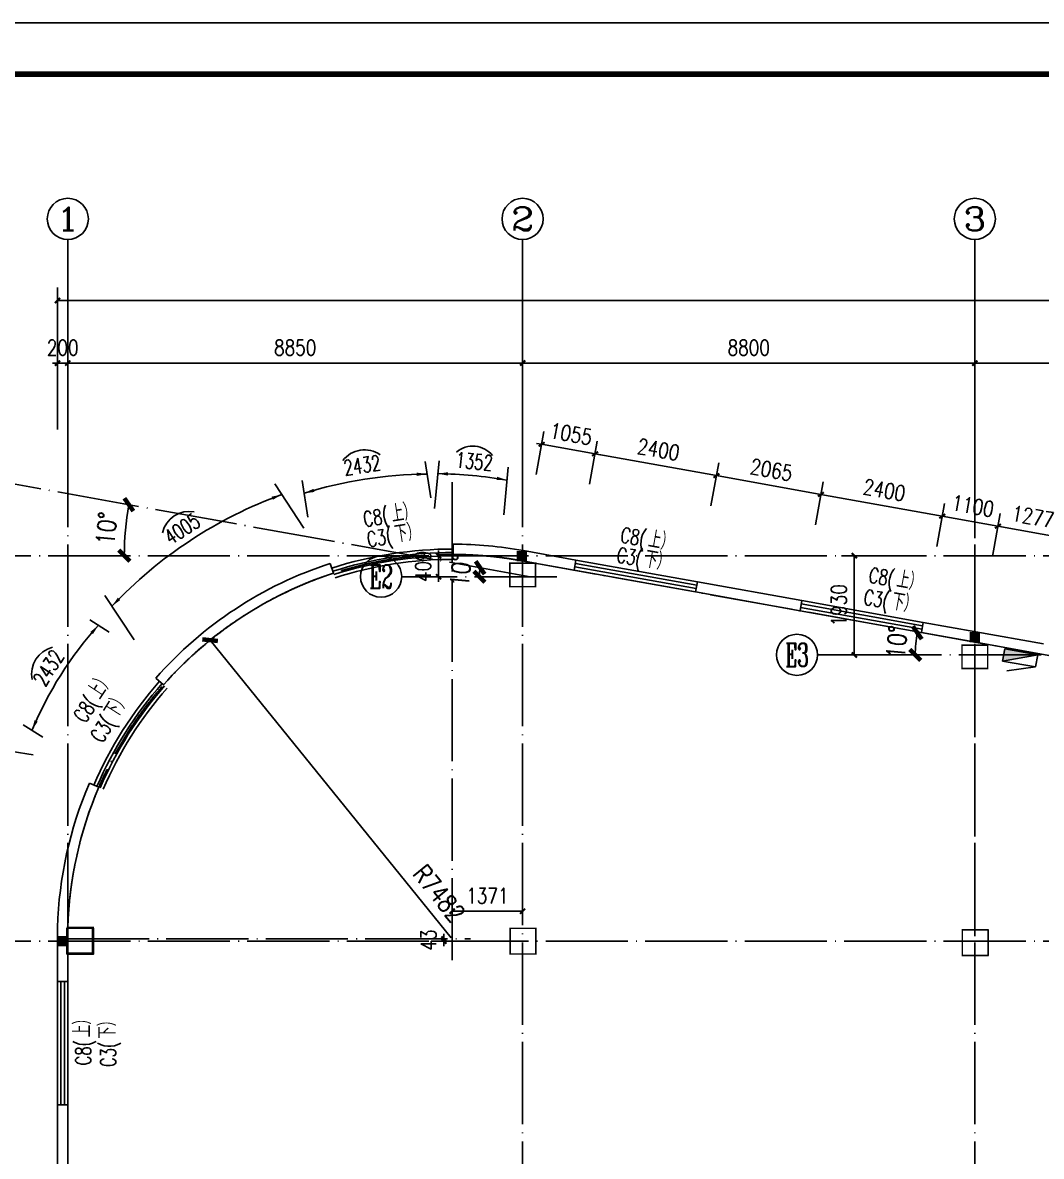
# Model space of a CAD drawing. Header units: millimetres. Extents: x 591771 to 1936534, y -622016 to 355666.
# Drawn here: x 605528 to 625350, y 201568 to 223628 of the extents above; entities that cross this region are included whole.
import ezdxf
from ezdxf.enums import TextEntityAlignment as Align

# ---------------------------------------------------------------- set-up
doc = ezdxf.new("R2010")
doc.units = ezdxf.units.MM
doc.header["$LTSCALE"] = 80
doc.linetypes.add('DOTE', pattern=[2.42, 2, -0.2, 0.02, -0.2])
for name, color, linetype in [('\\M+5BDA8-\\M+5B3DF\\M+5B4E7', 3, 'Continuous'), ('\\M+5BDA8-\\M+5B4B0', 4, 'Continuous'), ('\\M+5BDA8-\\M+5C3C5\\M+5B4B0\\M+5B1E0\\M+5BAC5', 7, 'Continuous'), ('\\M+5BDA8-\\M+5C7BD-\\M+5D7A9', 31, 'Continuous'), ('\\M+5BDA8-\\M+5D6E1', 17, 'DOTE'), ('\\M+5BDA8-\\M+5D6E1-\\M+5B1EA\\M+5D7A2', 3, 'Continuous'), ('\\M+5C1A2\\M+5C3E6\\M+5CFDF\\M+5CCF51', 7, 'Continuous'), ('\\M+5C1A2\\M+5C3E6\\M+5CFF4\\M+5CCF53', 252, 'Continuous'), ('\\M+5CDBC\\M+5BFF2', 252, 'Continuous'), ('AXIS_TEXT', 7, 'Continuous'), ('EQUIP_\\M+5CFFB\\M+5BBF0\\M+5CBA8', 7, 'Continuous'), ('PUB_TEXT', 7, 'Continuous')]:
    doc.layers.add(name, color=color, linetype=linetype)
doc.styles.add('A-AXIS-LABEL', font='COMPLEX', dxfattribs={"bigfont": 'GBCBIG'})
doc.styles.add('A-DIM', font='SIMPLEX', dxfattribs={"bigfont": 'GBCBIG'})
doc.styles.add('A-WIN-LABEL', font='SIMPLEX', dxfattribs={"bigfont": 'GBCBIG'})
doc.styles.add('COMPLEX', font='COMPLEX')
doc.styles.add('DIM_FONT', font='SIMPLEX.shx', dxfattribs={"width": 0.8})
doc.styles.add('ROMANS', font='ROMANS.shx', dxfattribs={"width": 0.8, "bigfont": 'hhztxt.shx'})
doc.dimstyles.new('dim1-150', dxfattribs={"dimscale": 180, "dimtxt": 2, "dimasz": 1.2, "dimexe": 1.2, "dimexo": 1.2, "dimgap": 1, "dimtad": 1, "dimdec": 0, "dimdsep": 46, "dimtxsty": 'ROMANS', "dimblk": 'ARCHTICK', "dimcen": 0, "dimadec": 0, "dimazin": 0, "dimtfac": 0.71, "dimtdec": 0, "dimtix": 1, "dimtmove": 0, "dimatfit": 3, "dimldrblk": 'ARCHTICK', "dimfxl": 0, "dimtolj": 1, "dimtzin": 0, "dimarcsym": 0})
doc.dimstyles.new('DIMN', dxfattribs={"dimtxt": 300, "dimasz": 100, "dimexe": 250, "dimexo": 300, "dimgap": 150, "dimtad": 1, "dimdec": 0, "dimzin": 0, "dimdsep": 46, "dimtxsty": 'DIM_FONT', "dimblk": 'ARCHTICK', "dimcen": 0.09, "dimclrt": 7, "dimazin": 2, "dimtfac": 1, "dimtdec": 0, "dimtix": 1, "dimtmove": 2, "dimatfit": 3, "dimldrblk": 'ARCHTICK', "dimfxl": 0, "dimtolj": 1, "dimtzin": 0, "dimarcsym": 0})

# ---------------------------------------------------------------- blocks, each defined once
blk = doc.blocks.new('_ArchTick')
at = {"color": 0, "linetype": 'ByBlock', "const_width": 0.4}
blk.add_lwpolyline([(-0.5, -0.5), (0.5, 0.5)], dxfattribs=at)
blk = doc.blocks.new('*D26')
at = {"layer": '\\M+5C1A2\\M+5C3E6\\M+5CFDF\\M+5CCF51', "color": 0, "lineweight": -2, "transparency": 16777216}
blk.add_arc((613128, 213255), 5623, 169.8236, 180, dxfattribs=at)
at = {"layer": 'Defpoints', "color": 0, "lineweight": -3, "transparency": 16777216}
for p in [(604090, 214878), (607545, 213920), (603990, 213255), (662218, 213255), (660403, 204769)]:
    blk.add_point(p, dxfattribs=at)
at = {"layer": '\\M+5C1A2\\M+5C3E6\\M+5CFDF\\M+5CCF51', "color": 0, "lineweight": -2, "transparency": 16777216, "xscale": 216, "yscale": 216, "zscale": 216}
for p, rotation in [((607594, 214249), 79.8236399644772), ((607506, 213255), 270)]:
    blk.add_blockref('_ArchTick', p, dxfattribs=dict(at, rotation=rotation))
at = {"layer": '\\M+5C1A2\\M+5C3E6\\M+5CFDF\\M+5CCF51', "color": 0, "lineweight": -2, "transparency": 16777216, "insert": (607161, 213787), "char_height": 360, "attachment_point": 5, "rotation": 84.9118, "style": 'ROMANS'}
blk.add_mtext('\\A1;10%%D', dxfattribs=at)
blk = doc.blocks.new('*D27')
at = {"layer": '\\M+5C1A2\\M+5C3E6\\M+5CFDF\\M+5CCF51', "color": 0, "lineweight": -2, "transparency": 16777216}
blk.add_arc((615406, 212846), 991, 169.8236, 180, dxfattribs=at)
at = {"layer": 'Defpoints', "color": 0, "lineweight": -3, "transparency": 16777216}
for p in [(604090, 214878), (614422, 212964), (612909, 212846), (615406, 212846), (615921, 212846)]:
    blk.add_point(p, dxfattribs=at)
at = {"layer": '\\M+5C1A2\\M+5C3E6\\M+5CFDF\\M+5CCF51', "color": 0, "lineweight": -2, "transparency": 16777216, "xscale": 216, "yscale": 216, "zscale": 216}
for p, rotation in [((614430, 213022), 79.8236399644774), ((614415, 212846), 270)]:
    blk.add_blockref('_ArchTick', p, dxfattribs=dict(at, rotation=rotation))
at = {"layer": '\\M+5C1A2\\M+5C3E6\\M+5CFDF\\M+5CCF51', "color": 0, "lineweight": -2, "transparency": 16777216, "insert": (614052, 212967), "char_height": 360, "attachment_point": 5, "rotation": 84.9118, "style": 'ROMANS'}
blk.add_mtext('\\A1;10%%D', dxfattribs=at)
blk = doc.blocks.new('*D28')
at = {"layer": '\\M+5C1A2\\M+5C3E6\\M+5CFDF\\M+5CCF51', "color": 0, "lineweight": -2, "transparency": 16777216}
blk.add_arc((625344, 211325), 2447, 169.8236, 180, dxfattribs=at)
at = {"layer": 'Defpoints', "color": 0, "lineweight": -3, "transparency": 16777216}
for p in [(615138, 213157), (622915, 211614), (621461, 211325), (625344, 211325), (660407, 205031)]:
    blk.add_point(p, dxfattribs=at)
at = {"layer": '\\M+5C1A2\\M+5C3E6\\M+5CFDF\\M+5CCF51', "color": 0, "lineweight": -2, "transparency": 16777216, "xscale": 216, "yscale": 216, "zscale": 216}
for p, rotation in [((622936, 211757), 79.8236399644773), ((622898, 211325), 270)]:
    blk.add_blockref('_ArchTick', p, dxfattribs=dict(at, rotation=rotation))
at = {"layer": '\\M+5C1A2\\M+5C3E6\\M+5CFDF\\M+5CCF51', "color": 0, "lineweight": -2, "transparency": 16777216, "insert": (622540, 211575), "char_height": 360, "attachment_point": 5, "rotation": 84.9118, "style": 'ROMANS'}
blk.add_mtext('\\A1;10%%D', dxfattribs=at)
blk = doc.blocks.new('*D29')
at = {"layer": '\\M+5C1A2\\M+5C3E6\\M+5CFDF\\M+5CCF51', "color": 0, "lineweight": -2, "transparency": 16777216}
blk.add_line((633100, 209492), (633020, 209492), dxfattribs=at)
blk.add_arc((635555, 209492), 2319, 169.8236, 180, dxfattribs=at)
at = {"layer": 'Defpoints', "color": 0, "lineweight": -3, "transparency": 16777216}
for p in [(615138, 213157), (633252, 209766), (633316, 209492), (635555, 209492), (660407, 205031)]:
    blk.add_point(p, dxfattribs=at)
at = {"layer": '\\M+5C1A2\\M+5C3E6\\M+5CFDF\\M+5CCF51', "color": 0, "lineweight": -2, "transparency": 16777216, "xscale": 216, "yscale": 216, "zscale": 216}
for p, rotation in [((633272, 209902), 79.8236399644773), ((633236, 209492), 270)]:
    blk.add_blockref('_ArchTick', p, dxfattribs=dict(at, rotation=rotation))
at = {"layer": '\\M+5C1A2\\M+5C3E6\\M+5CFDF\\M+5CCF51', "color": 0, "lineweight": -2, "transparency": 16777216, "insert": (632878, 209730), "char_height": 360, "attachment_point": 5, "rotation": 84.9118, "style": 'ROMANS'}
blk.add_mtext('\\A1;10%%D', dxfattribs=at)
blk = doc.blocks.new('*D30')
at = {"layer": '\\M+5C1A2\\M+5C3E6\\M+5CFDF\\M+5CCF51', "color": 0, "lineweight": -2, "transparency": 16777216}
blk.add_arc((644374, 207909), 2073, 169.8236, 180, dxfattribs=at)
at = {"layer": 'Defpoints', "color": 0, "lineweight": -3, "transparency": 16777216}
for p in [(615138, 213157), (642315, 208154), (642151, 207909), (644374, 207909), (660507, 205013)]:
    blk.add_point(p, dxfattribs=at)
at = {"layer": '\\M+5C1A2\\M+5C3E6\\M+5CFDF\\M+5CCF51', "color": 0, "lineweight": -2, "transparency": 16777216, "xscale": 216, "yscale": 216, "zscale": 216}
for p, rotation in [((642333, 208275), 79.8236399644773), ((642301, 207909), 270)]:
    blk.add_blockref('_ArchTick', p, dxfattribs=dict(at, rotation=rotation))
at = {"layer": '\\M+5C1A2\\M+5C3E6\\M+5CFDF\\M+5CCF51', "color": 0, "lineweight": -2, "transparency": 16777216, "insert": (641942, 208126), "char_height": 360, "attachment_point": 5, "rotation": 84.9118, "style": 'ROMANS'}
blk.add_mtext('\\A1;10%%D', dxfattribs=at)
blk = doc.blocks.new('*D31')
at = {"layer": '\\M+5C1A2\\M+5C3E6\\M+5CFDF\\M+5CCF51', "color": 0, "lineweight": -2, "transparency": 16777216}
blk.add_arc((653165, 206331), 2329, 169.8236, 180, dxfattribs=at)
at = {"layer": 'Defpoints', "color": 0, "lineweight": -3, "transparency": 16777216}
for p in [(615138, 213157), (650852, 206606), (649817, 206331), (653165, 206331), (660407, 205031)]:
    blk.add_point(p, dxfattribs=at)
at = {"layer": '\\M+5C1A2\\M+5C3E6\\M+5CFDF\\M+5CCF51', "color": 0, "lineweight": -2, "transparency": 16777216, "xscale": 216, "yscale": 216, "zscale": 216}
for p, rotation in [((650873, 206743), 79.8236399644773), ((650836, 206331), 270)]:
    blk.add_blockref('_ArchTick', p, dxfattribs=dict(at, rotation=rotation))
at = {"layer": '\\M+5C1A2\\M+5C3E6\\M+5CFDF\\M+5CCF51', "color": 0, "lineweight": -2, "transparency": 16777216, "insert": (650478, 206570), "char_height": 360, "attachment_point": 5, "rotation": 84.9118, "style": 'ROMANS'}
blk.add_mtext('\\A1;10%%D', dxfattribs=at)
blk = doc.blocks.new('*D77')
at = {"layer": '\\M+5BDA8-\\M+5B3DF\\M+5B4E7', "color": 0, "lineweight": -2, "transparency": 16777216}
blk.add_line((609175, 211612), (613869, 205818), dxfattribs=at)
at = {"layer": 'Defpoints', "color": 0, "lineweight": -3, "transparency": 16777216}
for p in [(609175, 211612), (613885, 205798)]:
    blk.add_point(p, dxfattribs=at)
at = {"layer": '\\M+5BDA8-\\M+5B3DF\\M+5B4E7', "color": 0, "lineweight": -2, "transparency": 16777216, "xscale": 216, "yscale": 216, "zscale": 216, "rotation": 129.0132431271701}
blk.add_blockref('_ArchTick', (609175, 211612), dxfattribs=at)
at = {"layer": '\\M+5BDA8-\\M+5B3DF\\M+5B4E7', "color": 0, "lineweight": -2, "transparency": 16777216, "insert": (613630, 206685), "char_height": 360, "attachment_point": 5, "rotation": 309.0132, "style": 'ROMANS'}
blk.add_mtext('\\A1;R7482', dxfattribs=at)
blk = doc.blocks.new('$TWTSYS$00000508')
for p, q in [((-0.5, 0.5), (0.324, 1.224)), ((-0.5, 0.5), (-0.5, -0.5)), ((-0.5, -0.5), (0.5, 0.5)), ((0.5, 0.5), (-0.5, 0.5)), ((0.5, -0.5), (0.5, 0.5)), ((-0.5, -0.5), (0.5, -0.5))]:
    blk.add_line(p, q)
blk.add_solid([(0.5, -0.5), (0.5, 0.5), (-0.5, -0.5)])
blk = doc.blocks.new('*D214')
at = {"layer": '\\M+5BDA8-\\M+5B3DF\\M+5B4E7', "color": 0, "lineweight": -2, "transparency": 16777216}
for p, q in [((613724, 205798), (613724, 205898)), ((613708, 205798), (613474, 205798)), ((613708, 205755), (613474, 205755)), ((613724, 205755), (613724, 205798)), ((613724, 205755), (613724, 205655))]:
    blk.add_line(p, q, dxfattribs=at)
at = {"layer": 'Defpoints', "color": 0, "transparency": 16777216}
for p in [(613724, 205798), (614008, 205798), (614008, 205755)]:
    blk.add_point(p, dxfattribs=at)
at = {"layer": '\\M+5BDA8-\\M+5B3DF\\M+5B4E7', "color": 0, "lineweight": -2, "transparency": 16777216, "xscale": 100, "yscale": 100, "zscale": 100}
for p, rotation in [((613724, 205798), 270), ((613724, 205755), 90)]:
    blk.add_blockref('_ArchTick', p, dxfattribs=dict(at, rotation=rotation))
at = {"layer": '\\M+5BDA8-\\M+5B3DF\\M+5B4E7', "color": 7, "transparency": 16777216, "insert": (613424, 205777), "char_height": 300, "attachment_point": 5, "rotation": 90, "style": 'DIM_FONT'}
blk.add_mtext('\\A1;43', dxfattribs=at)
blk = doc.blocks.new('*D215')
at = {"layer": '\\M+5BDA8-\\M+5B3DF\\M+5B4E7', "color": 0, "lineweight": -2, "transparency": 16777216}
for p, q in [((613885, 206098), (613885, 206588)), ((615256, 206098), (615256, 206588)), ((613885, 206338), (615256, 206338))]:
    blk.add_line(p, q, dxfattribs=at)
at = {"layer": 'Defpoints', "color": 0, "transparency": 16777216}
for p in [(615256, 206338), (613885, 205798), (615256, 205798)]:
    blk.add_point(p, dxfattribs=at)
at = {"layer": '\\M+5BDA8-\\M+5B3DF\\M+5B4E7', "color": 0, "lineweight": -2, "transparency": 16777216, "xscale": 100, "yscale": 100, "zscale": 100, "rotation": 180}
blk.add_blockref('_ArchTick', (613885, 206338), dxfattribs=at)
at = {"layer": '\\M+5BDA8-\\M+5B3DF\\M+5B4E7', "color": 0, "lineweight": -2, "transparency": 16777216, "xscale": 100, "yscale": 100, "zscale": 100}
blk.add_blockref('_ArchTick', (615256, 206338), dxfattribs=at)
at = {"layer": '\\M+5BDA8-\\M+5B3DF\\M+5B4E7', "color": 7, "transparency": 16777216, "insert": (614571, 206638), "char_height": 300, "attachment_point": 5, "style": 'DIM_FONT'}
blk.add_mtext('\\A1;1371', dxfattribs=at)
blk = doc.blocks.new('*D291')
at = {"layer": '\\M+5BDA8-\\M+5B3DF\\M+5B4E7', "color": 0, "lineweight": -2, "transparency": 16777216}
for p, q in [((615521, 214833), (615671, 215670)), ((615627, 215424), (615529, 215442)), ((615627, 215424), (616666, 215238)), ((616560, 214647), (616710, 215484)), ((616666, 215238), (616764, 215220))]:
    blk.add_line(p, q, dxfattribs=at)
at = {"layer": 'Defpoints', "color": 0, "transparency": 16777216}
for p in [(616666, 215238), (615468, 214538), (616507, 214351)]:
    blk.add_point(p, dxfattribs=at)
at = {"layer": '\\M+5BDA8-\\M+5B3DF\\M+5B4E7', "color": 0, "lineweight": -2, "transparency": 16777216, "xscale": 100, "yscale": 100, "zscale": 100}
for p, rotation in [((615627, 215424), 349.8237537539223), ((616666, 215238), 169.8237537539224)]:
    blk.add_blockref('_ArchTick', p, dxfattribs=dict(at, rotation=rotation))
at = {"layer": '\\M+5BDA8-\\M+5B3DF\\M+5B4E7', "color": 7, "transparency": 16777216, "insert": (616200, 215626), "char_height": 300, "attachment_point": 5, "rotation": 349.8238, "style": 'DIM_FONT'}
blk.add_mtext('\\A1;1055', dxfattribs=at)
blk = doc.blocks.new('*D292')
at = {"layer": '\\M+5BDA8-\\M+5B3DF\\M+5B4E7', "color": 0, "lineweight": -2, "transparency": 16777216}
for p, q in [((616560, 214647), (616710, 215484)), ((616666, 215238), (619028, 214814)), ((618922, 214223), (619072, 215060))]:
    blk.add_line(p, q, dxfattribs=at)
at = {"layer": 'Defpoints', "color": 0, "transparency": 16777216}
for p in [(619028, 214814), (616507, 214351), (618869, 213927)]:
    blk.add_point(p, dxfattribs=at)
at = {"layer": '\\M+5BDA8-\\M+5B3DF\\M+5B4E7', "color": 0, "lineweight": -2, "transparency": 16777216, "xscale": 100, "yscale": 100, "zscale": 100}
for p, rotation in [((616666, 215238), 169.8237537539222), ((619028, 214814), 349.8237537539222)]:
    blk.add_blockref('_ArchTick', p, dxfattribs=dict(at, rotation=rotation))
at = {"layer": '\\M+5BDA8-\\M+5B3DF\\M+5B4E7', "color": 7, "transparency": 16777216, "insert": (617900, 215321), "char_height": 300, "attachment_point": 5, "rotation": 349.8238, "style": 'DIM_FONT'}
blk.add_mtext('\\A1;2400', dxfattribs=at)
blk = doc.blocks.new('*D293')
at = {"layer": '\\M+5BDA8-\\M+5B3DF\\M+5B4E7', "color": 0, "lineweight": -2, "transparency": 16777216}
for p, q in [((618922, 214223), (619072, 215060)), ((619028, 214814), (621061, 214449)), ((620955, 213858), (621105, 214695))]:
    blk.add_line(p, q, dxfattribs=at)
at = {"layer": 'Defpoints', "color": 0, "transparency": 16777216}
for p in [(621061, 214449), (618869, 213927), (620902, 213563)]:
    blk.add_point(p, dxfattribs=at)
at = {"layer": '\\M+5BDA8-\\M+5B3DF\\M+5B4E7', "color": 0, "lineweight": -2, "transparency": 16777216, "xscale": 100, "yscale": 100, "zscale": 100}
for p, rotation in [((619028, 214814), 169.8237537539227), ((621061, 214449), 349.8237537539227)]:
    blk.add_blockref('_ArchTick', p, dxfattribs=dict(at, rotation=rotation))
at = {"layer": '\\M+5BDA8-\\M+5B3DF\\M+5B4E7', "color": 7, "transparency": 16777216, "insert": (620098, 214926), "char_height": 300, "attachment_point": 5, "rotation": 349.8238, "style": 'DIM_FONT'}
blk.add_mtext('\\A1;2065', dxfattribs=at)
blk = doc.blocks.new('*D294')
at = {"layer": '\\M+5BDA8-\\M+5B3DF\\M+5B4E7', "color": 0, "lineweight": -2, "transparency": 16777216}
for p, q in [((620955, 213858), (621105, 214695)), ((621061, 214449), (623423, 214025)), ((623317, 213434), (623467, 214271))]:
    blk.add_line(p, q, dxfattribs=at)
at = {"layer": 'Defpoints', "color": 0, "transparency": 16777216}
for p in [(623423, 214025), (620902, 213563), (623264, 213138)]:
    blk.add_point(p, dxfattribs=at)
at = {"layer": '\\M+5BDA8-\\M+5B3DF\\M+5B4E7', "color": 0, "lineweight": -2, "transparency": 16777216, "xscale": 100, "yscale": 100, "zscale": 100}
for p, rotation in [((621061, 214449), 169.8237537539224), ((623423, 214025), 349.8237537539225)]:
    blk.add_blockref('_ArchTick', p, dxfattribs=dict(at, rotation=rotation))
at = {"layer": '\\M+5BDA8-\\M+5B3DF\\M+5B4E7', "color": 7, "transparency": 16777216, "insert": (622295, 214532), "char_height": 300, "attachment_point": 5, "rotation": 349.8238, "style": 'DIM_FONT'}
blk.add_mtext('\\A1;2400', dxfattribs=at)
blk = doc.blocks.new('*D295')
at = {"layer": '\\M+5BDA8-\\M+5B3DF\\M+5B4E7', "color": 0, "lineweight": -2, "transparency": 16777216}
for p, q in [((623317, 213434), (623467, 214271)), ((623423, 214025), (624506, 213830)), ((624400, 213239), (624550, 214076))]:
    blk.add_line(p, q, dxfattribs=at)
at = {"layer": 'Defpoints', "color": 0, "transparency": 16777216}
for p in [(624506, 213830), (623264, 213138), (624347, 212944)]:
    blk.add_point(p, dxfattribs=at)
at = {"layer": '\\M+5BDA8-\\M+5B3DF\\M+5B4E7', "color": 0, "lineweight": -2, "transparency": 16777216, "xscale": 100, "yscale": 100, "zscale": 100}
for p, rotation in [((623423, 214025), 169.8237537539216), ((624506, 213830), 349.8237537539217)]:
    blk.add_blockref('_ArchTick', p, dxfattribs=dict(at, rotation=rotation))
at = {"layer": '\\M+5BDA8-\\M+5B3DF\\M+5B4E7', "color": 7, "transparency": 16777216, "insert": (624018, 214223), "char_height": 300, "attachment_point": 5, "rotation": 349.8238, "style": 'DIM_FONT'}
blk.add_mtext('\\A1;1100', dxfattribs=at)
blk = doc.blocks.new('*D296')
at = {"layer": '\\M+5BDA8-\\M+5B3DF\\M+5B4E7', "color": 0, "lineweight": -2, "transparency": 16777216}
for p, q in [((624400, 213239), (624550, 214076)), ((624506, 213830), (625762, 213605)), ((625656, 213014), (625807, 213851))]:
    blk.add_line(p, q, dxfattribs=at)
at = {"layer": 'Defpoints', "color": 0, "transparency": 16777216}
for p in [(625762, 213605), (624347, 212944), (625603, 212719)]:
    blk.add_point(p, dxfattribs=at)
at = {"layer": '\\M+5BDA8-\\M+5B3DF\\M+5B4E7', "color": 0, "lineweight": -2, "transparency": 16777216, "xscale": 100, "yscale": 100, "zscale": 100}
for p, rotation in [((624506, 213830), 169.8237537539225), ((625762, 213605), 349.8237537539225)]:
    blk.add_blockref('_ArchTick', p, dxfattribs=dict(at, rotation=rotation))
at = {"layer": '\\M+5BDA8-\\M+5B3DF\\M+5B4E7', "color": 7, "transparency": 16777216, "insert": (625187, 214013), "char_height": 300, "attachment_point": 5, "rotation": 349.8238, "style": 'DIM_FONT'}
blk.add_mtext('\\A1;1277', dxfattribs=at)
blk = doc.blocks.new('*D544')
at = {"layer": '\\M+5BDA8-\\M+5B3DF\\M+5B4E7', "color": 0, "lineweight": -2, "transparency": 16777216}
for p, q in [((622084, 213255), (621461, 213255)), ((621711, 211325), (621711, 213255)), ((622084, 211325), (621461, 211325))]:
    blk.add_line(p, q, dxfattribs=at)
at = {"layer": 'Defpoints', "color": 0, "transparency": 16777216}
for p in [(621711, 213255), (622384, 213255), (622384, 211325)]:
    blk.add_point(p, dxfattribs=at)
at = {"layer": '\\M+5BDA8-\\M+5B3DF\\M+5B4E7', "color": 0, "lineweight": -2, "transparency": 16777216, "xscale": 100, "yscale": 100, "zscale": 100}
for p, rotation in [((621711, 213255), 90), ((621711, 211325), 270)]:
    blk.add_blockref('_ArchTick', p, dxfattribs=dict(at, rotation=rotation))
at = {"layer": '\\M+5BDA8-\\M+5B3DF\\M+5B4E7', "color": 7, "transparency": 16777216, "insert": (621411, 212290), "char_height": 300, "attachment_point": 5, "rotation": 90, "style": 'DIM_FONT'}
blk.add_mtext('\\A1;1930', dxfattribs=at)
blk = doc.blocks.new('*D545')
at = {"layer": '\\M+5BDA8-\\M+5B3DF\\M+5B4E7', "color": 0, "lineweight": -2, "transparency": 16777216}
for p, q in [((613621, 213255), (613621, 213355)), ((613588, 213255), (613871, 213255)), ((613621, 212846), (613621, 213255)), ((613588, 212846), (613871, 212846)), ((613621, 212846), (613621, 212746))]:
    blk.add_line(p, q, dxfattribs=at)
at = {"layer": 'Defpoints', "color": 0, "transparency": 16777216}
for p in [(613288, 213255), (613621, 213255), (613288, 212846)]:
    blk.add_point(p, dxfattribs=at)
at = {"layer": '\\M+5BDA8-\\M+5B3DF\\M+5B4E7', "color": 0, "lineweight": -2, "transparency": 16777216, "xscale": 100, "yscale": 100, "zscale": 100}
for p, rotation in [((613621, 213255), 270), ((613621, 212846), 90)]:
    blk.add_blockref('_ArchTick', p, dxfattribs=dict(at, rotation=rotation))
at = {"layer": '\\M+5BDA8-\\M+5B3DF\\M+5B4E7', "color": 7, "transparency": 16777216, "insert": (613321, 213051), "char_height": 300, "attachment_point": 5, "rotation": 90, "style": 'DIM_FONT'}
blk.add_mtext('\\A1;409', dxfattribs=at)
blk = doc.blocks.new('*D630')
at = {"layer": '\\M+5BDA8-\\M+5B3DF\\M+5B4E7', "color": 0, "lineweight": -2, "transparency": 16777216}
for p, q in [((606206, 216010), (606206, 218473)), ((660707, 216010), (660707, 218473)), ((606206, 218223), (660707, 218223))]:
    blk.add_line(p, q, dxfattribs=at)
at = {"layer": 'Defpoints', "color": 0, "transparency": 16777216}
for p in [(660707, 218223), (606206, 215710), (660707, 215710)]:
    blk.add_point(p, dxfattribs=at)
at = {"layer": '\\M+5BDA8-\\M+5B3DF\\M+5B4E7', "color": 0, "lineweight": -2, "transparency": 16777216, "xscale": 100, "yscale": 100, "zscale": 100, "rotation": 180}
blk.add_blockref('_ArchTick', (606206, 218223), dxfattribs=at)
at = {"layer": '\\M+5BDA8-\\M+5B3DF\\M+5B4E7', "color": 0, "lineweight": -2, "transparency": 16777216, "xscale": 100, "yscale": 100, "zscale": 100}
blk.add_blockref('_ArchTick', (660707, 218223), dxfattribs=at)
at = {"layer": '\\M+5BDA8-\\M+5B3DF\\M+5B4E7', "color": 7, "transparency": 16777216, "insert": (633456, 218523), "char_height": 300, "attachment_point": 5, "style": 'DIM_FONT'}
blk.add_mtext('\\A1;54500', dxfattribs=at)
blk = doc.blocks.new('*D636')
at = {"layer": '\\M+5BDA8-\\M+5B3DF\\M+5B4E7', "color": 0, "lineweight": -2, "transparency": 16777216}
for p, q in [((606206, 215710), (606206, 217254)), ((606406, 215710), (606406, 217254)), ((606206, 217004), (606106, 217004)), ((606206, 217004), (606406, 217004)), ((606406, 217004), (606506, 217004))]:
    blk.add_line(p, q, dxfattribs=at)
at = {"layer": 'Defpoints', "color": 0, "transparency": 16777216}
for p in [(606406, 217004), (606206, 215410), (606406, 215410)]:
    blk.add_point(p, dxfattribs=at)
at = {"layer": '\\M+5BDA8-\\M+5B3DF\\M+5B4E7', "color": 0, "lineweight": -2, "transparency": 16777216, "xscale": 100, "yscale": 100, "zscale": 100}
for p, rotation in [((606206, 217004), 9.127697389921252e-05), ((606406, 217004), 180.0000912769738)]:
    blk.add_blockref('_ArchTick', p, dxfattribs=dict(at, rotation=rotation))
at = {"layer": '\\M+5BDA8-\\M+5B3DF\\M+5B4E7', "color": 7, "transparency": 16777216, "insert": (606306, 217304), "char_height": 300, "attachment_point": 5, "rotation": 0.0001, "style": 'DIM_FONT'}
blk.add_mtext('\\A1;200', dxfattribs=at)
blk = doc.blocks.new('*D655')
at = {"layer": '\\M+5BDA8-\\M+5B3DF\\M+5B4E7', "color": 0, "lineweight": -2, "transparency": 16777216}
for p, q in [((606406, 215710), (606406, 217254)), ((615256, 215710), (615256, 217254)), ((606406, 217004), (615256, 217004))]:
    blk.add_line(p, q, dxfattribs=at)
at = {"layer": 'Defpoints', "color": 0, "transparency": 16777216}
for p in [(615256, 217004), (606406, 215410), (615256, 215410)]:
    blk.add_point(p, dxfattribs=at)
at = {"layer": '\\M+5BDA8-\\M+5B3DF\\M+5B4E7', "color": 0, "lineweight": -2, "transparency": 16777216, "xscale": 100, "yscale": 100, "zscale": 100, "rotation": 180}
blk.add_blockref('_ArchTick', (606406, 217004), dxfattribs=at)
at = {"layer": '\\M+5BDA8-\\M+5B3DF\\M+5B4E7', "color": 0, "lineweight": -2, "transparency": 16777216, "xscale": 100, "yscale": 100, "zscale": 100}
blk.add_blockref('_ArchTick', (615256, 217004), dxfattribs=at)
at = {"layer": '\\M+5BDA8-\\M+5B3DF\\M+5B4E7', "color": 7, "transparency": 16777216, "insert": (610831, 217304), "char_height": 300, "attachment_point": 5, "style": 'DIM_FONT'}
blk.add_mtext('\\A1;8850', dxfattribs=at)
blk = doc.blocks.new('*D656')
at = {"layer": '\\M+5BDA8-\\M+5B3DF\\M+5B4E7', "color": 0, "lineweight": -2, "transparency": 16777216}
for p, q in [((615256, 215710), (615256, 217254)), ((624056, 215710), (624056, 217254)), ((615256, 217004), (624056, 217004))]:
    blk.add_line(p, q, dxfattribs=at)
at = {"layer": 'Defpoints', "color": 0, "transparency": 16777216}
for p in [(624056, 217004), (615256, 215410), (624056, 215410)]:
    blk.add_point(p, dxfattribs=at)
at = {"layer": '\\M+5BDA8-\\M+5B3DF\\M+5B4E7', "color": 0, "lineweight": -2, "transparency": 16777216, "xscale": 100, "yscale": 100, "zscale": 100, "rotation": 180}
blk.add_blockref('_ArchTick', (615256, 217004), dxfattribs=at)
at = {"layer": '\\M+5BDA8-\\M+5B3DF\\M+5B4E7', "color": 0, "lineweight": -2, "transparency": 16777216, "xscale": 100, "yscale": 100, "zscale": 100}
blk.add_blockref('_ArchTick', (624056, 217004), dxfattribs=at)
at = {"layer": '\\M+5BDA8-\\M+5B3DF\\M+5B4E7', "color": 7, "transparency": 16777216, "insert": (619656, 217304), "char_height": 300, "attachment_point": 5, "style": 'DIM_FONT'}
blk.add_mtext('\\A1;8800', dxfattribs=at)
blk = doc.blocks.new('*D657')
at = {"layer": '\\M+5BDA8-\\M+5B3DF\\M+5B4E7', "color": 0, "lineweight": -2, "transparency": 16777216}
for p, q in [((624056, 215710), (624056, 217254)), ((634056, 215710), (634056, 217254)), ((624056, 217004), (634056, 217004))]:
    blk.add_line(p, q, dxfattribs=at)
at = {"layer": 'Defpoints', "color": 0, "transparency": 16777216}
for p in [(634056, 217004), (624056, 215410), (634056, 215410)]:
    blk.add_point(p, dxfattribs=at)
at = {"layer": '\\M+5BDA8-\\M+5B3DF\\M+5B4E7', "color": 0, "lineweight": -2, "transparency": 16777216, "xscale": 100, "yscale": 100, "zscale": 100, "rotation": 180}
blk.add_blockref('_ArchTick', (624056, 217004), dxfattribs=at)
at = {"layer": '\\M+5BDA8-\\M+5B3DF\\M+5B4E7', "color": 0, "lineweight": -2, "transparency": 16777216, "xscale": 100, "yscale": 100, "zscale": 100}
blk.add_blockref('_ArchTick', (634056, 217004), dxfattribs=at)
at = {"layer": '\\M+5BDA8-\\M+5B3DF\\M+5B4E7', "color": 7, "transparency": 16777216, "insert": (629056, 217304), "char_height": 300, "attachment_point": 5, "style": 'DIM_FONT'}
blk.add_mtext('\\A1;10000', dxfattribs=at)
blk = doc.blocks.new('_AXISO')
blk.add_circle((0, 0), 0.5)
at = {"layer": 'AXIS_TEXT', "style": 'COMPLEX'}
blk.add_attdef('A', text='', height=0.56, dxfattribs=at).set_placement((-0.25, -0.28), (0.25, -0.28), align=Align.FIT)
blk = doc.blocks.new('\\M+5B6FE\\M+5CEAC\\M+5B4B0\\M+5BFE2$\\M+5CFB5\\M+5CDB3\\M+5CDBC\\M+5BFE2$00000001')
at = {"color": 0}
for points in [[(-0.5, 0.5), (-0.5, -0.5)], [(-0.5, 0.5), (0.5, 0.5)], [(0.5, -0.5), (0.5, 0.5)], [(0.5, 0.1667), (-0.5, 0.1667)], [(0.5, -0.1667), (-0.5, -0.1667)], [(-0.5, -0.5), (0.5, -0.5)]]:
    blk.add_lwpolyline(points, dxfattribs=at)

msp = doc.modelspace()

# ---------------------------------------------------------------- hatches: boundary and pattern name
at = {"layer": '\\M+5C1A2\\M+5C3E6\\M+5CFF4\\M+5CCF53'}
for points in [[(615143.4, 213145.3), (615343.4, 213145.3), (615343.4, 213345.3), (615143.4, 213345.3)], [(623957, 211569.9), (624157, 211569.9), (624157, 211769.9), (623957, 211769.9)], [(606206.1, 205655.3), (606406.1, 205655.3), (606406.1, 205855.3), (606206.1, 205855.3)]]:
    msp.add_hatch(color=256, dxfattribs=at).paths.add_polyline_path(points)

# ---------------------------------------------------------------- linework, layer by layer
at = {"layer": '\\M+5BDA8-\\M+5B3DF\\M+5B4E7'}
for p, q in [((613468.6, 214379.4), (613357.1, 215091.8)), ((613543.8, 214176.4), (613629.8, 215101.2)), ((614888.4, 214051.4), (614974.4, 214976.2)), ((611001.9, 213789.3), (610434.1, 214653.7)), ((611076.2, 214005), (610964.7, 214717.3)), ((613413.4, 212846.5), (612909, 212846.5)), ((607694.7, 211616.9), (607127, 212481.2)), ((606833.4, 212009.4), (607213.8, 211768.9)), ((622010.3, 211324.9), (621001.4, 211324.9)), ((605539.7, 209962.4), (605920.1, 209722)), ((605322.4, 209445.4), (605729.9, 209383.6))]:
    msp.add_line(p, q, dxfattribs=at)
for points in [[(613395.8, 214844.8, 0, 66, 0), (613195.8, 214840.1, 66, 0, 0)], [(613806.6, 214847.2, 66, 0, 0), (613606.7, 214852.3, 0, 0, 0)], [(614951.3, 214727.3, 0, 66, 0), (614753.8, 214759.1, 66, 0, 0)], [(610571.4, 214444.7, 0, 66, 0), (610384.2, 214374.3, 66, 0, 0)], [(611195.2, 214527, 66, 0, 0), (611003.4, 214470.3, 0, 0, 0)], [(607403.2, 212416.1, 66, 0, 0), (607264.2, 212272.3, 0, 0, 0)], [(607002.5, 211902.5, 0, 66, 0), (606870.7, 211752, 66, 0, 0)], [(605788.1, 210039.1, 66, 0, 0), (605708.7, 209855.6, 0, 0, 0)]]:
    msp.add_lwpolyline(points, format="xyseb", dxfattribs=at)
at = {"layer": '\\M+5BDA8-\\M+5B3DF\\M+5B4E7', "color": 7}
for centre, radius, start, end in [((612180.2, 214781.2), 534.5, 55.09268, 142.69852), ((614289.4, 214902.3), 486.1, 38.63827, 130.74023), ((608769.8, 213583.8), 534.5, 79.4974, 167.10324), ((606236.6, 210954.2), 534.5, 103.90212, 191.50796)]:
    msp.add_arc(centre, radius, start, end, dxfattribs=at)
at = {"layer": '\\M+5BDA8-\\M+5B3DF\\M+5B4E7'}
for centre, radius, start, end in [((613493.1, 206393.4), 8451.9, 90.65949, 107.13171), ((613487.2, 206272), 8581.2, 80.17632, 89.20218), ((613493.1, 206393.4), 8565, 109.94491, 136.65572), ((612338.8, 207097.4), 7180.9, 137.9981, 157.41198)]:
    msp.add_arc(centre, radius, start, end, dxfattribs=at)
at = {"layer": '\\M+5BDA8-\\M+5B4B0'}
for radius, start, end in [(7586.1, 89.82607, 107.96512), (7586.1, 89.82607, 107.96512), (7519.4, 89.82607, 107.96512), (7519.4, 89.82607, 107.96512), (7452.8, 89.82607, 107.96512), (7452.8, 89.82607, 107.96512), (7386.1, 89.82607, 107.96512), (7386.1, 89.82607, 107.96512), (7586.1, 138.6356, 156.77465), (7586.1, 138.6356, 156.77465), (7519.4, 138.6356, 156.77465), (7519.4, 138.6356, 156.77465), (7452.8, 138.6356, 156.77465), (7452.8, 138.6356, 156.77465), (7386.1, 138.6356, 156.77465), (7386.1, 138.6356, 156.77465)]:
    msp.add_arc((613883.7, 205798.7), radius, start, end, dxfattribs=at)
at = {"layer": '\\M+5BDA8-\\M+5C7BD-\\M+5D7A9'}
for p, q in [((613907, 213479.6), (613906.4, 213279.6)), ((615273.7, 213353.7), (615267.2, 213354)), ((616294.9, 213170.4), (615273.7, 213353.7)), ((611576.3, 212914.9), (611514.6, 213105.1)), ((615231.2, 213157.2), (615238.3, 213156.8)), ((615238.3, 213156.8), (616259.6, 212973.5)), ((616259.6, 212973.5), (616294.9, 213170.4)), ((616259.6, 212973.5), (616294.9, 213170.4)), ((616294.9, 213170.4), (618657.1, 212746.4)), ((618621.8, 212549.5), (616259.6, 212973.5)), ((618657.1, 212746.4), (618621.8, 212549.5)), ((618657.1, 212746.4), (618621.8, 212549.5)), ((620689.9, 212381.5), (618657.1, 212746.4)), ((618621.8, 212549.5), (620654.5, 212184.6)), ((620654.5, 212184.6), (620689.9, 212381.5)), ((620654.5, 212184.6), (620689.9, 212381.5)), ((620689.9, 212381.5), (623052.1, 211957.5)), ((623016.8, 211760.6), (620654.5, 212184.6)), ((623052.1, 211957.5), (623016.8, 211760.6)), ((623052.1, 211957.5), (623016.8, 211760.6)), ((624073.8, 211774.1), (623052.1, 211957.5)), ((625391.4, 211537.6), (624073.8, 211774.1)), ((623016.8, 211760.6), (624038.5, 211577.2)), ((624038.5, 211577.2), (625356.1, 211340.7)), ((608119, 210874.6), (608269.2, 210742.4)), ((607009.1, 208748.8), (606825.3, 208827.7)), ((606206.1, 206021.6), (606206.1, 204970.3)), ((606406.1, 204970.3), (606406.1, 206018.7)), ((606206.1, 204970.3), (606406.1, 204970.3)), ((606206.1, 202570.3), (606206.1, 204970.3)), ((606206.1, 204970.3), (606406.1, 204970.3)), ((606406.1, 204970.3), (606406.1, 202570.3)), ((606406.1, 202570.3), (606206.1, 202570.3)), ((606206.1, 202570.3), (606206.1, 199053.6)), ((606406.1, 202570.3), (606206.1, 202570.3)), ((606406.1, 199053.6), (606406.1, 202570.3))]:
    msp.add_line(p, q, dxfattribs=at)
for radius, start, end in [(7680.9, 79.62285, 89.82607), (7680.9, 107.96512, 138.6356), (7480.9, 79.62285, 89.82607), (7480.9, 107.96512, 138.6356), (7680.9, 156.77465, 178.33687), (7480.9, 156.77465, 178.31478)]:
    msp.add_arc((613883.7, 205798.7), radius, start, end, dxfattribs=at)
at = {"layer": '\\M+5BDA8-\\M+5D6E1', "ltscale": 10}
for p, q in [((606406.1, 215409.7), (606406.1, 174495.8)), ((615255.9, 215409.7), (615256, 173112.6)), ((624056.1, 215409.7), (624056.2, 174495.8)), ((624056.2, 205855.3), (624056.2, 215409.7)), ((615406, 212846.5), (604089.6, 214877.8)), ((613885.1, 205383.4), (613885.1, 214683.7)), ((604089.6, 213255.3), (662017.9, 213255.3)), ((660506.5, 205031.1), (615238.3, 213156.8)), ((615920.6, 212846.5), (612909, 212846.5)), ((625344.4, 211324.9), (622010.3, 211324.9)), ((604089.6, 205755.3), (662017.9, 205755.3)), ((606386.3, 205798), (614243.6, 205798))]:
    msp.add_line(p, q, dxfattribs=at)
msp.add_arc((613884.9, 205798.2), 7482.1, 79.6431, 178.32193, dxfattribs=at)
at = {"layer": '\\M+5BDA8-\\M+5D6E1-\\M+5B1EA\\M+5D7A2'}
for p, q in [((606406.1, 215409.7), (606406.1, 219409.7)), ((615256, 215409.7), (615256, 219409.7)), ((624056.2, 215409.7), (624056.2, 219409.7))]:
    msp.add_line(p, q, dxfattribs=at)
for centre in [(612503, 212848.4), (620595.4, 211326.8)]:
    msp.add_circle(centre, 400, dxfattribs=at)
at = {"layer": '\\M+5C1A2\\M+5C3E6\\M+5CFF4\\M+5CCF53'}
for p, q in [((623806.2, 211618.9), (624306.2, 211529.2)), ((624313.7, 205976.6), (624313.7, 205476.6))]:
    msp.add_line(p, q, dxfattribs=at)
at = {"layer": '\\M+5C1A2\\M+5C3E6\\M+5CFF4\\M+5CCF53', "const_width": 30}
for points in [[(615506, 213108.8), (615506, 212653.7), (615006, 212653.7), (615006, 213108.8), (615256, 213108.8), (615506, 213108.8)], [(624306.1, 211516.6), (624306.1, 211061.5), (623806.1, 211061.5), (623806.1, 211516.6), (624056.1, 211516.6), (624306.1, 211516.6)], [(606401.4, 206020.2), (606901.4, 206020.2), (606901.4, 205520.2), (606401.4, 205520.2), (606401.4, 206020.2)], [(615013.6, 206005.3), (615513.6, 206005.3), (615513.6, 205505.3), (615013.6, 205505.3), (615013.6, 206005.3)], [(623813.7, 205976.6), (624313.7, 205976.6), (624313.7, 205476.6), (623813.7, 205476.6), (623813.7, 205976.6)]]:
    msp.add_lwpolyline(points, dxfattribs=at)
at = {"layer": '\\M+5C1A2\\M+5C3E6\\M+5CFF4\\M+5CCF53'}
msp.add_lwpolyline([(615251, 213154.6), (615506, 213108.8), (615506, 213108.8), (615506, 212653.7)], dxfattribs=at)
for points in [[(606386.3, 205505.3), (606886.3, 205505.3), (606886.3, 206005.3), (606386.3, 206005.3)], [(606406.1, 205505.3), (606906.1, 205505.3), (606906.1, 206005.3), (606406.1, 206005.3)]]:
    msp.add_lwpolyline(points, close=True, dxfattribs=at)
at = {"layer": '\\M+5CDBC\\M+5BFF2', "color": 2}
msp.add_lwpolyline([(595259.9, 164227.6), (679359.9, 164227.6), (679359.9, 223627.6), (595259.9, 223627.6)], close=True, dxfattribs=at)
at = {"layer": '\\M+5CDBC\\M+5BFF2', "color": 2, "const_width": 112.5}
msp.add_lwpolyline([(596260, 165227.6), (678359.9, 165227.6), (678359.9, 222627.6), (596260, 222627.6)], close=True, dxfattribs=at)

# ---------------------------------------------------------------- block references
at = {"layer": '\\M+5BDA8-\\M+5B4B0', "zscale": 200}
for p, xscale, yscale, rotation in [((617458.4, 212859.9), -2400, -200, 349.823753753928), ((617458.4, 212859.9), -2400, -200, 349.823753753928), ((621853.3, 212071.1), -2400, -200, 349.823753753928), ((621853.3, 212071.1), -2400, -200, 349.823753753928), ((606306.1, 203770.3), 2400, 200, 90.00012225326961), ((606306.1, 203770.3), 2400, 200, 90.00012225326961)]:
    msp.add_blockref('\\M+5B6FE\\M+5CEAC\\M+5B4B0\\M+5BFE2$\\M+5CFB5\\M+5CDB3\\M+5CDBC\\M+5BFE2$00000001', p, dxfattribs=dict(at, xscale=xscale, yscale=yscale, rotation=rotation))
at = {"layer": '\\M+5BDA8-\\M+5D6E1-\\M+5B1EA\\M+5D7A2'}
ref = msp.add_blockref('_AXISO', (606406.1, 219809.7), dxfattribs=dict(at, xscale=800, yscale=800, zscale=800))
ref.add_attrib('A', '1', dxfattribs={"layer": 'AXIS_TEXT', "height": 452.5, "style": 'A-AXIS-LABEL', "width": 2.333333}).set_placement((606179.8, 219583.4), (606632.3, 219583.4), align=Align.FIT)
ref = msp.add_blockref('_AXISO', (615256, 219809.7), dxfattribs=dict(at, xscale=800, yscale=800, zscale=800))
ref.add_attrib('A', '2', dxfattribs={"layer": 'AXIS_TEXT', "height": 452.5, "style": 'A-AXIS-LABEL', "width": 1.5}).set_placement((615029.7, 219583.4), (615482.3, 219583.4), align=Align.FIT)
ref = msp.add_blockref('_AXISO', (624056.2, 219809.7), dxfattribs=dict(at, xscale=800, yscale=800, zscale=800))
ref.add_attrib('A', '3', dxfattribs={"layer": 'AXIS_TEXT', "height": 452.5, "style": 'A-AXIS-LABEL', "width": 1.5}).set_placement((623829.9, 219583.4), (624282.4, 219583.4), align=Align.FIT)
at = {"layer": 'EQUIP_\\M+5CFFB\\M+5BBF0\\M+5CBA8', "xscale": 650, "yscale": 240, "zscale": 650, "rotation": 169.8236747709758}
msp.add_blockref('$TWTSYS$00000508', (624938.5, 211266.7), dxfattribs=at)

# ---------------------------------------------------------------- texts
at = {"layer": '\\M+5BDA8-\\M+5B3DF\\M+5B4E7', "color": 7, "style": 'A-DIM', "width": 0.705882}
for s, rotation, p in [('2432', 8.8956, (611801, 214811.2)), ('1352', 354.68925, (613944.6, 214974.4)), ('4005', 33.30032, (608412.1, 213454.5)), ('2432', 57.70504, (605964.3, 210688.7))]:
    msp.add_text(s, height=297.5, rotation=rotation, dxfattribs=at).set_placement(p)
at = {"layer": '\\M+5BDA8-\\M+5C3C5\\M+5B4B0\\M+5B1E0\\M+5BAC5', "style": 'A-WIN-LABEL', "width": 0.705882}
for s, rotation, p in [('C8(', 8.96641, (612181.1, 213813.3)), ('C3(', 8.8956, (612254.9, 213419.4)), ('C8(', 349.82375, (617143.9, 213520.6)), ('C3(', 349.82375, (617069.6, 213132.9)), ('C8(', 349.82375, (621975.6, 212739.3)), ('C3(', 349.82375, (621875.3, 212310.5)), ('C8(', 56.65986, (606743.4, 209978.3)), ('C3(', 57.70513, (607076.3, 209591.7)), ('C8(', 90.00012, (606856.1, 203337.6)), ('C3(', 90.00012, (607340.4, 203305.5))]:
    msp.add_text(s, height=297.5, rotation=rotation, dxfattribs=at).set_placement(p)
at = {"layer": '\\M+5BDA8-\\M+5C3C5\\M+5B4B0\\M+5B1E0\\M+5BAC5', "style": 'A-WIN-LABEL'}
for s, rotation, p in [('上）', 8.96641, (612724.4, 213899)), ('下）', 8.8956, (612798.2, 213504.4)), ('上）', 349.82375, (617685.3, 213423.4)), ('下）', 349.82375, (617611, 213035.7)), ('上）', 349.82375, (622517, 212642.1)), ('下）', 349.82375, (622416.6, 212213.3)), ('上）', 56.65986, (607045.7, 210437.7)), ('下）', 57.70513, (607370.1, 210056.6)), ('上）', 90.00012, (606856.1, 203887.6)), ('下）', 90.00012, (607340.4, 203855.5))]:
    msp.add_text(s, height=337.59, rotation=rotation, dxfattribs=at).set_placement(p)
at = {"layer": 'PUB_TEXT', "style": 'A-AXIS-LABEL', "width": 0.6}
for s, p, p2 in [('E2', (612276.7, 212622.2), (612729.3, 212622.2)), ('E3', (620369.1, 211100.6), (620821.7, 211100.6))]:
    msp.add_text(s, height=452.55, dxfattribs=at).set_placement(p, p2, align=Align.FIT)

# ---------------------------------------------------------------- dimensions: what is measured, and where the dimension line sits
at = {"layer": '\\M+5BDA8-\\M+5B3DF\\M+5B4E7'}
for p1, p2, distance, picture, middle in [((606206.1, 215709.7), (660706.5, 215709.7), 2513.4, '*D630', (633456.3, 218523.2)), ((606206.1, 215409.7), (606406.1, 215409.7), 1594, '*D636', (606306.1, 217303.8)), ((606406.1, 215409.7), (615256, 215409.7), 1594, '*D655', (610831, 217303.8)), ((615256, 215409.7), (624056.2, 215409.7), 1594, '*D656', (619656.1, 217303.8)), ((624056.2, 215409.7), (634056.2, 215409.7), 1594, '*D657', (629056.2, 217303.8)), ((615468.2, 214537.9), (616507, 214351.4), 900.4, '*D291', (616199.6, 215626.1)), ((616507, 214351.4), (618869.2, 213927.4), 900.4, '*D292', (617900.2, 215320.9)), ((618869.2, 213927.4), (620901.9, 213562.5), 900.4, '*D293', (620097.6, 214926.4)), ((620901.9, 213562.5), (623264.2, 213138.5), 900.4, '*D294', (622295.1, 214532)), ((623264.2, 213138.5), (624346.8, 212944.2), 900.4, '*D295', (624017.6, 214222.8)), ((624346.8, 212944.2), (625603.4, 212718.6), 900.4, '*D296', (625187.2, 214012.9)), ((613287.7, 212846.5), (613287.7, 213255.3), -333.3, '*D545', (613321, 213050.9)), ((622383.6, 211324.9), (622383.6, 213255.3), 672.6, '*D544', (621411, 212290.1)), ((613885.1, 205798), (615256, 205798), 539.8, '*D215', (614570.6, 206637.8)), ((614007.9, 205755.3), (614007.9, 205798), 283.5, '*D214', (613424.4, 205776.6))]:
    dim = msp.add_aligned_dim(p1=p1, p2=p2, distance=distance, dimstyle='DIMN', dxfattribs=at)
    dim.commit()
    dim.dimension.update_dxf_attribs({"geometry": picture, "text_midpoint": middle})
dim = msp.add_radius_dim(center=(613885.1, 205798), mpoint=(609175, 211611.8), dimstyle='dim1-150', dxfattribs=at)
dim.commit()
dim.dimension.update_dxf_attribs({"geometry": '*D77', "text_midpoint": (613350.2, 206458.2), "dimtype": 132})
at = {"layer": '\\M+5C1A2\\M+5C3E6\\M+5CFDF\\M+5CCF51'}
for base, line1, line2, picture, middle in [((607544.9, 213919.6), ((660403.1, 204769.4), (604089.6, 214877.8)), ((603989.6, 213255.3), (662217.9, 213255.3)), '*D26', (607160.6, 213786.7)), ((614421.7, 212963.6), ((615406, 212846.5), (604089.6, 214877.8)), ((615920.6, 212846.5), (612909, 212846.5)), '*D27', (614051.6, 212967.1)), ((622914.6, 211614), ((660406.5, 205031.2), (615138.3, 213156.9)), ((625344.4, 211324.9), (621461, 211324.9)), '*D28', (622540, 211574.6)), ((633251.9, 209766.1), ((660406.5, 205031.2), (615138.3, 213156.9)), ((635555.1, 209492.1), (633316.3, 209492.1)), '*D29', (632877.7, 209730.5)), ((642315.4, 208153.9), ((660506.5, 205013.2), (615138.3, 213156.9)), ((644374.3, 207909), (642151, 207909)), '*D30', (641941.9, 208125.6)), ((650852.3, 206606.2), ((660406.5, 205031.2), (615138.3, 213156.9)), ((653165.1, 206331), (649817.4, 206331)), '*D31', (650478, 206570.3))]:
    dim = msp.add_angular_dim_2l(base=base, line1=line1, line2=line2, dimstyle='dim1-150', override={"dimazin": 2}, dxfattribs=at)
    dim.commit()
    dim.dimension.update_dxf_attribs({"geometry": picture, "text_midpoint": middle})

doc.saveas('drawing.dxf')
